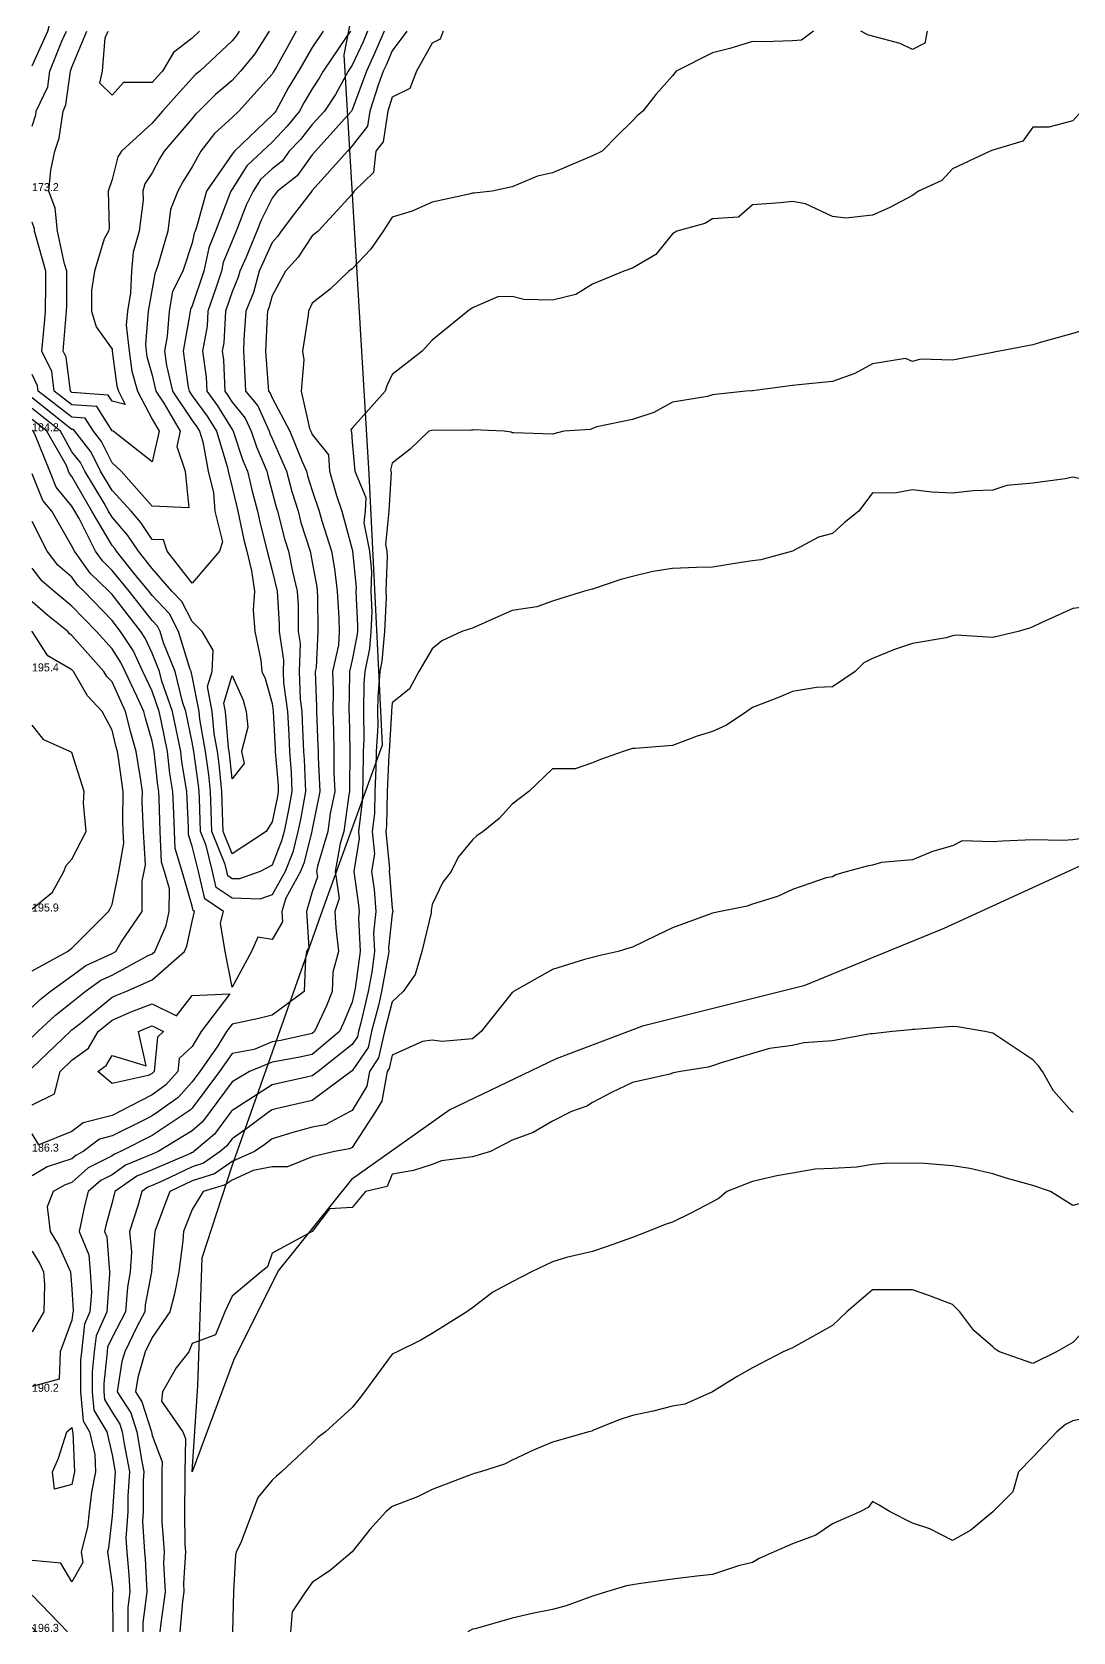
# Model space of a CAD drawing. Extents: x 0 to 495, y 0 to 595.
# Drawn here: x 0 to 130, y 0 to 199.9 of the extents above; entities that cross this region are included whole.
import ezdxf

# ---------------------------------------------------------------- set-up
doc = ezdxf.new("R2010")
doc.units = 0
for name, color, linetype in [('CONTOURS_MAJEURES', 3, 'CONTINUOUS'), ('CONTOURS_MINEURES', 8, 'CONTINUOUS'), ('PARCELLE', 4, 'CONTINUOUS'), ('POINTS_COTES', 7, 'CONTINUOUS')]:
    doc.layers.add(name, color=color, linetype=linetype)

msp = doc.modelspace()

# ---------------------------------------------------------------- linework, layer by layer
at = {"layer": 'CONTOURS_MAJEURES'}
for points in [[(39.774, 199.997), (39.347, 199.347), (36.36, 195), (35.886, 194.117), (35.003, 192.783), (33.96, 191.045), (33.399, 190.004), (31.895, 188.108), (30, 186.135), (28.81, 184.996), (26.855, 183.141), (24.997, 180.24), (24.831, 180), (24.768, 179.771), (22.928, 175.004), (22.083, 172.919), (21.451, 169.996), (20.004, 165.662), (19.781, 165.222), (19.743, 165), (19.719, 164.715), (18.87, 160.003), (19.501, 155.499), (19.622, 154.996), (20.004, 154.427), (21.874, 151.871), (23.031, 149.999), (24.388, 145.612), (24.501, 145.003), (24.997, 142.98), (25.572, 140.571), (25.72, 139.996), (26.444, 136.444), (26.823, 134.999), (27.438, 132.561), (27.781, 130.003), (27.626, 127.627), (27.843, 124.995), (28.602, 121.395), (28.729, 119.999), (29.123, 119.123), (30, 116.002), (30.142, 115.002), (30.381, 110.376), (30.394, 109.995), (30.731, 105.729), (30.768, 104.999), (30.647, 104.353), (30, 101.188), (29.255, 100.002), (24.997, 97.201), (23.869, 100.002), (23.827, 101.173), (23.729, 104.999), (23.391, 108.388), (23.165, 109.995), (22.762, 112.237), (22.521, 115.002), (21.911, 118.091), (22.487, 119.999), (22.65, 122.647), (21.252, 124.995), (20.004, 126.23), (18.719, 128.716), (17.488, 130.003), (15.001, 132.843), (13.288, 134.999), (11.967, 136.965), (9.998, 139.272), (9.566, 139.996), (8.997, 140.997), (6.6, 145.003), (6.072, 146.078), (4.995, 147.449), (3.548, 149.999), (0.002, 152.825)], [(97.6, 199.997), (96.139, 198.857), (94.998, 198.771), (91.36, 198.634), (89.995, 198.705), (87.17, 197.827), (85.003, 197.294), (80.484, 195), (80, 194.424), (77.907, 192.093), (76.287, 190.004), (75.603, 189.397), (74.996, 188.79), (73.076, 186.922), (71.214, 184.996), (70.004, 184.391), (68.951, 183.945), (65.001, 182.271), (63.125, 181.874), (59.998, 180.535), (57.501, 180), (55.253, 179.752), (55.005, 179.737), (54.62, 179.616), (50.002, 178.601), (47.5, 177.502), (44.999, 176.752), (43.878, 175.004), (42.285, 172.712), (39.996, 170.288), (39.568, 169.996), (37.253, 167.744), (35.003, 165.999), (34.54, 165), (34.493, 164.491), (33.793, 160.003), (33.941, 158.94), (33.617, 154.996), (34.668, 150.334), (34.845, 149.999), (35.003, 149.61), (37.046, 147.048), (37.164, 145.003), (38.033, 141.964), (38.698, 139.996), (39.996, 135.207), (40.038, 134.999), (40.482, 130.489), (40.461, 130.003), (40.671, 125.671), (40.639, 124.995), (40.59, 124.402), (39.996, 121.446), (39.663, 119.999), (39.676, 119.68), (39.591, 115.002), (39.607, 114.613), (39.708, 109.995), (39.652, 105.342), (39.671, 104.999), (39.588, 104.591), (38.937, 100.002), (38.496, 98.499), (37.878, 94.995), (38.382, 91.614), (37.838, 89.998), (37.971, 87.972), (38.287, 85.002), (37.566, 82.431), (37.507, 79.994), (36.771, 78.225), (35.3, 74.998), (35.003, 74.75), (31.103, 73.896), (30, 73.705), (27.759, 72.761), (24.997, 72.244), (23.439, 70.002), (20.004, 65.445), (19.795, 65.215), (19.506, 65.005), (15.001, 62.032), (11.06, 59.998), (10.309, 59.687), (9.998, 59.466), (7.034, 57.962), (4.995, 56.154), (4.129, 55.867), (2.649, 55.001), (1.888, 53.114), (2.253, 50.005), (3.315, 48.32), (4.81, 44.998), (4.995, 42.799), (5.153, 40.159), (5.142, 40.001), (5.096, 39.9), (4.995, 38.941), (3.511, 35.005), (3.414, 31.583), (0.002, 30.636)], [(20.939, 199.997), (20.004, 199.122), (17.672, 197.329), (16.302, 195), (15.686, 194.317), (15.001, 193.551), (11.449, 193.551), (9.998, 191.982), (8.479, 193.483), (8.804, 195), (9.145, 199.145), (9.496, 199.997)], [(111.816, 199.997), (111.508, 198.488), (109.997, 197.713), (108.431, 198.429), (105.005, 199.372), (104.494, 199.487), (103.533, 199.997)], [(0.002, 74.29), (0.744, 74.998), (2.944, 77.051), (4.995, 78.676), (6.655, 79.994), (8.586, 81.408), (9.998, 82.054), (14.448, 84.449), (15.001, 84.694), (15.353, 85.002), (16.768, 88.234), (17.143, 89.998), (17.161, 92.838), (16.543, 94.995), (16.178, 96.172), (16.03, 100.002), (15.893, 104.108), (15.854, 104.999), (15.733, 105.729), (15.258, 109.995), (15.001, 111.267), (14.173, 114.174), (13.964, 115.002), (13.088, 116.913), (11.625, 119.999), (11.111, 121.11), (9.998, 122.813), (8.038, 124.995), (4.995, 128.138), (3.959, 128.964), (2.735, 130.003), (1.263, 131.264), (0.002, 132.874)], [(134.627, 99.627), (129.999, 98.937), (128.862, 98.864), (124.996, 98.954), (121.224, 98.778), (120.004, 98.721), (116.192, 98.81), (115, 98.214), (112.499, 97.498), (109.997, 96.468), (106.132, 96.125), (105.005, 95.774), (104.318, 95.682), (101.821, 94.995), (100.41, 94.587), (100.002, 94.35), (99.201, 94.195), (94.998, 92.76), (93.122, 91.872), (89.995, 90.928), (89.318, 90.676), (86.001, 89.998), (85.003, 89.776), (84.669, 89.665), (80, 87.979), (77.998, 87.001), (74.996, 85.533), (74.566, 85.433), (73.213, 85.002), (70.603, 84.401), (70.004, 84.238), (69.003, 84), (65.001, 82.768), (60.133, 79.994), (60.056, 79.936), (59.998, 79.886), (56.124, 74.998), (55.005, 74.083), (51.236, 73.765), (50.002, 73.931), (48.767, 73.765), (44.999, 72.057), (44.615, 70.384), (44.357, 70.002), (43.701, 66.301), (42.919, 65.005), (39.996, 60.508), (39.663, 60.332), (37.799, 59.998), (35.003, 59.341), (31.897, 58.103), (30, 58.11), (27.634, 57.635), (24.997, 56.449), (24.146, 55.853), (21.382, 55.001), (20.004, 52.76), (19.23, 50.779), (18.939, 50.005), (18.838, 48.837), (18.337, 44.998), (17.79, 42.212), (17.233, 40.001), (15.001, 36.791), (14.123, 35.005), (13.202, 31.798), (12.932, 29.997), (13.736, 28.734), (14.919, 25.001), (15.001, 24.522), (16.241, 21.243), (16.227, 20.004), (16.216, 16.213), (16.202, 14.997), (16.216, 13.784), (16.518, 10.001), (16.42, 8.584), (16.622, 5.004), (16.078, 1.075), (15.979, -0.003)], [(4.995, 25.547), (5.041, 25.048), (5.069, 25.001), (5.091, 24.904), (5.312, 20.004), (4.995, 18.423), (2.816, 17.819), (2.549, 20.004), (3.307, 21.693), (4.348, 25.001), (4.995, 25.547)]]:
    msp.add_lwpolyline(points, dxfattribs=at)
at = {"layer": 'CONTOURS_MINEURES'}
for points in [[(0.002, 195.67), (1.967, 199.997), (2.591, 202.407), (3.85, 205.004), (4.063, 209.068), (4.06, 210.001), (3.732, 211.264), (2.609, 214.997), (1.748, 218.254), (1.274, 220.004), (1.118, 221.121), (0.613, 225.001), (0.374, 229.625), (0.403, 229.997), (0.528, 230.524), (1.759, 235.005), (2.243, 237.758), (2.178, 240.001), (1.579, 241.579), (0.09, 244.998), (0.071, 245.066), (0.002, 245.186)], [(0.002, 188.096), (0.468, 189.537), (0.537, 190.004), (1.972, 193.029), (2.235, 195), (3.731, 198.732), (4.305, 199.997)], [(29.627, 199.997), (27.856, 197.142), (26.057, 195), (24.997, 193.838), (22.937, 192.065), (20.857, 190.004), (20.412, 189.595), (20.004, 189.074), (16.521, 184.996), (15.944, 184.055), (15.001, 182.267), (14.088, 180.912), (13.861, 180), (13.885, 178.885), (13.381, 175.004), (12.618, 172.381), (12.424, 169.996), (12.311, 167.309), (11.913, 165), (11.766, 163.234), (12.15, 160.003), (12.485, 157.486), (13.174, 154.996), (15.001, 151.505), (15.875, 149.999), (15.001, 146.165), (10.145, 149.999), (9.998, 150.037), (8.083, 153.084), (4.995, 153.302), (2.789, 154.996), (2.481, 157.482), (1.22, 160.003), (1.544, 163.457), (1.675, 165), (1.71, 168.287), (1.71, 169.996), (0.423, 174.582), (0.331, 175.004), (0.299, 175.301), (0.002, 176.13)], [(33.002, 199.997), (30.523, 195.522), (30.214, 195), (30.134, 194.867), (30, 194.618), (25.855, 190.004), (24.997, 189.196), (22.813, 187.187), (21.097, 184.996), (20.004, 183.051), (18.844, 181.159), (18.233, 180), (17.305, 177.699), (16.96, 175.004), (15.727, 170.722), (15.488, 169.996), (15.324, 169.673), (15.001, 167.801), (14.519, 165), (14.171, 160.832), (14.27, 160.003), (14.356, 159.358), (15.001, 157.025), (15.487, 154.996), (16.48, 153.519), (18.522, 149.999), (18.085, 148.083), (19.151, 145.003), (19.573, 140.428), (15.001, 140.649), (11.136, 145.003), (9.998, 146.058), (8.698, 148.701), (7.678, 149.999), (6.643, 151.646), (4.995, 151.762), (0.784, 154.996), (0.698, 155.693), (0.002, 157.085)], [(36.366, 199.997), (35.003, 197.926), (33.274, 195), (32.047, 192.956), (30.456, 190.004), (30.254, 189.749), (30, 189.485), (25.312, 184.996), (25.15, 184.843), (24.997, 184.604), (21.814, 180), (20.608, 175.607), (20.375, 175.004), (20.268, 174.74), (20.004, 173.522), (18.846, 169.996), (17.553, 167.448), (17.13, 165), (16.868, 161.868), (16.532, 160.003), (16.782, 158.221), (17.554, 154.996), (20.004, 151.352), (20.576, 150.571), (20.929, 149.999), (21.344, 148.659), (22.024, 145.003), (22.681, 142.318), (22.824, 139.996), (23.795, 136.202), (23.406, 134.999), (20.004, 131.028), (16.871, 134.999), (16.442, 136.438), (15.001, 136.496), (13.594, 138.59), (12.394, 139.996), (9.998, 142.598), (8.559, 145.003), (7.385, 147.39), (5.335, 149.999), (5.204, 150.208), (4.995, 150.223), (4.036, 150.959), (0.002, 154.173)], [(39.774, 199.997), (39.347, 199.347), (36.36, 195), (35.886, 194.117), (35.003, 192.783), (33.96, 191.045), (33.399, 190.004), (31.895, 188.108), (30, 186.135), (28.81, 184.996), (26.855, 183.141), (24.997, 180.24), (24.831, 180), (24.768, 179.771), (22.928, 175.004), (22.083, 172.919), (21.451, 169.996), (20.004, 165.662), (19.781, 165.222), (19.743, 165), (19.719, 164.715), (18.87, 160.003), (19.501, 155.499), (19.622, 154.996), (20.004, 154.427), (21.874, 151.871), (23.031, 149.999), (24.388, 145.612), (24.501, 145.003), (24.997, 142.98), (25.572, 140.571), (25.72, 139.996), (26.444, 136.444), (26.823, 134.999), (27.438, 132.561), (27.781, 130.003), (27.626, 127.627), (27.843, 124.995), (28.602, 121.395), (28.729, 119.999), (29.123, 119.123), (30, 116.002), (30.142, 115.002), (30.381, 110.376), (30.394, 109.995), (30.731, 105.729), (30.768, 104.999), (30.647, 104.353), (30, 101.188), (29.255, 100.002), (24.997, 97.201), (23.869, 100.002), (23.827, 101.173), (23.729, 104.999), (23.391, 108.388), (23.165, 109.995), (22.762, 112.237), (22.521, 115.002), (21.911, 118.091), (22.487, 119.999), (22.65, 122.647), (21.252, 124.995), (20.004, 126.23), (18.719, 128.716), (17.488, 130.003), (15.001, 132.843), (13.288, 134.999), (11.967, 136.965), (9.998, 139.272), (9.566, 139.996), (8.997, 140.997), (6.6, 145.003), (6.072, 146.078), (4.995, 147.449), (3.548, 149.999), (0.002, 152.825)], [(41.921, 199.997), (41.348, 198.647), (39.996, 195.75), (39.481, 195), (37.915, 192.086), (36.538, 190.004), (35.003, 188.316), (33.535, 186.466), (32.123, 184.996), (31.234, 183.764), (30, 182.805), (28.559, 181.439), (27.638, 180), (26.761, 178.238), (25.491, 175.004), (24.997, 173.807), (23.898, 171.098), (23.66, 169.996), (22.99, 167.988), (21.984, 165), (21.88, 163.122), (21.283, 160.003), (21.766, 156.763), (21.837, 154.996), (23.172, 153.17), (24.997, 150.22), (25.097, 150.1), (25.143, 149.999), (26.347, 146.351), (26.93, 145.003), (27.523, 142.524), (28.173, 139.996), (28.482, 138.479), (29.395, 134.999), (30, 132.603), (30.638, 130.003), (30.885, 125.881), (30.891, 124.995), (31.412, 121.409), (31.358, 119.999), (31.412, 118.589), (31.923, 115.002), (32.074, 112.071), (32.147, 109.995), (32.355, 107.351), (32.476, 104.999), (32.085, 102.917), (31.489, 100.002), (31.187, 98.814), (30, 95.78), (28.49, 94.995), (25.932, 94.061), (24.997, 94.1), (24.462, 94.46), (24.339, 94.995), (24.121, 95.873), (22.458, 100.002), (22.365, 102.636), (22.305, 104.999), (22.096, 107.092), (21.688, 109.995), (20.96, 114.044), (20.876, 115.002), (20.004, 119.416), (19.867, 119.999), (19.771, 120.232), (18.321, 124.995), (17.189, 127.185), (15.001, 129.471), (14.584, 130.003), (12.763, 132.238), (10.569, 134.999), (10.34, 135.34), (9.998, 135.741), (7.459, 139.996), (4.995, 144.335), (4.695, 144.703), (4.571, 145.003), (4.29, 145.708), (1.855, 149.999), (0.002, 151.476)], [(43.98, 199.997), (42.794, 197.202), (41.766, 195), (39.996, 190.149), (39.945, 190.055), (39.911, 190.004), (39.035, 189.041), (35.421, 184.996), (35.003, 184.528), (33.105, 181.896), (30.663, 180), (30.375, 179.625), (30, 179.13), (28.628, 176.374), (28.09, 175.004), (26.746, 171.747), (25.958, 169.996), (25.754, 169.24), (24.997, 167.416), (24.183, 165), (23.965, 161.036), (23.767, 160.003), (23.927, 158.93), (24.086, 154.996), (24.471, 154.47), (24.997, 153.619), (26.646, 151.647), (27.386, 149.999), (28.034, 148.036), (29.347, 145.003), (29.473, 144.476), (30, 142.428), (30.501, 140.497), (30.656, 139.996), (31.559, 136.556), (32.058, 134.999), (32.535, 132.468), (33.139, 130.003), (33.245, 128.243), (33.268, 124.995), (33.488, 123.482), (33.355, 119.999), (33.488, 116.516), (33.703, 115.002), (33.767, 113.765), (33.899, 109.995), (33.98, 108.973), (34.183, 104.999), (33.522, 101.481), (33.22, 100.002), (32.567, 97.433), (31.613, 94.995), (30, 92.1), (28.459, 91.538), (24.997, 91.68), (23.017, 93.014), (22.563, 94.995), (21.755, 98.246), (21.048, 100.002), (20.903, 104.099), (20.88, 104.999), (20.801, 105.796), (20.211, 109.995), (20.004, 111.144), (19.224, 115.002), (18.795, 116.21), (17.901, 119.999), (16.435, 123.563), (15.999, 124.995), (15.659, 125.654), (15.001, 126.341), (12.132, 130.003), (9.998, 132.621), (8.787, 133.79), (7.929, 134.999), (5.881, 139.111), (5.353, 139.996), (4.995, 140.626), (3.031, 143.033), (2.216, 145.003), (0.374, 149.627), (0.163, 149.999), (0.002, 150.128)], [(46.836, 199.997), (44.999, 197.547), (44.24, 195.758), (43.886, 195), (43.248, 193.252), (42.188, 190.004), (41.897, 188.1), (39.996, 185.664), (39.399, 184.996), (35.003, 180.067), (34.975, 180.028), (34.939, 180), (32.798, 177.205), (31.128, 175.004), (30.682, 174.321), (30, 173.569), (28.393, 169.996), (27.671, 167.326), (26.705, 165), (26.466, 161.47), (26.4, 160.003), (26.51, 158.489), (26.688, 154.996), (28.195, 153.194), (29.63, 149.999), (29.721, 149.721), (30, 149.078), (31.808, 145.003), (32.467, 142.465), (33.228, 139.996), (33.597, 138.591), (34.748, 134.999), (35.003, 133.643), (35.573, 130.573), (35.638, 130.003), (35.682, 129.322), (35.716, 124.995), (35.49, 120.486), (35.378, 119.999), (35.559, 115.559), (35.549, 115.002), (35.722, 110.716), (35.738, 109.995), (35.729, 109.269), (35.966, 104.999), (35.003, 100.275), (34.96, 100.045), (34.951, 100.002), (33.947, 96.052), (33.534, 94.995), (31.689, 91.685), (31.208, 89.998), (31.279, 88.721), (30, 86.519), (28.209, 86.79), (27.423, 85.002), (24.997, 80.551), (24.114, 85.002), (23.547, 88.547), (23.901, 89.998), (21.572, 91.567), (20.786, 94.995), (20.004, 98.142), (19.564, 99.562), (19.547, 100.002), (19.531, 100.475), (19.334, 104.999), (18.72, 108.712), (18.577, 109.995), (18.215, 111.786), (17.565, 115.002), (16.223, 118.779), (15.935, 119.999), (15.001, 122.27), (14.138, 124.134), (13.575, 124.995), (9.998, 129.585), (9.593, 130.003), (7.255, 132.26), (5.309, 134.999), (4.995, 135.63), (2.483, 139.996), (1.367, 141.364), (0.002, 144.662)], [(51.343, 199.997), (50.995, 199.005), (50.002, 198.504), (48.046, 195), (47.179, 192.823), (44.999, 191.727), (44.437, 190.004), (43.848, 186.148), (42.949, 184.996), (42.67, 182.325), (40.252, 180), (39.996, 179.64), (35.746, 175.004), (35.003, 174.418), (33.254, 171.747), (31.668, 169.996), (30, 166.935), (29.588, 165.411), (29.417, 165), (29.375, 164.375), (29.18, 160.003), (29.506, 155.491), (29.531, 154.996), (29.744, 154.741), (30, 154.171), (32.204, 149.999), (33.713, 146.291), (34.285, 145.003), (34.433, 144.432), (35.003, 142.583), (35.877, 139.996), (36.203, 138.795), (37.4, 134.999), (37.806, 132.808), (38.128, 130.003), (38.345, 126.651), (38.358, 124.995), (38.271, 123.27), (37.521, 119.999), (37.618, 117.619), (37.57, 115.002), (37.664, 112.664), (37.723, 109.995), (37.691, 107.305), (37.819, 104.999), (37.261, 102.262), (36.94, 100.002), (35.668, 95.661), (35.55, 94.995), (35.646, 94.351), (35.003, 92.442), (34.306, 89.998), (34.56, 85.444), (34.303, 85.002), (34.184, 84.183), (33.991, 79.994), (30, 77.06), (28.344, 76.652), (24.997, 75.914), (24.299, 74.998), (23.225, 73.225), (20.986, 70.002), (20.004, 68.7), (18.241, 66.766), (15.813, 65.005), (15.001, 64.469), (13.895, 63.898), (9.998, 61.973), (8.428, 61.569), (6.391, 59.998), (5.465, 59.528), (4.995, 59.111), (1.911, 58.088), (0.002, 56.972)], [(97.6, 199.997), (96.139, 198.857), (94.998, 198.771), (91.36, 198.634), (89.995, 198.705), (87.17, 197.827), (85.003, 197.294), (80.484, 195), (80, 194.424), (77.907, 192.093), (76.287, 190.004), (75.603, 189.397), (74.996, 188.79), (73.076, 186.922), (71.214, 184.996), (70.004, 184.391), (68.951, 183.945), (65.001, 182.271), (63.125, 181.874), (59.998, 180.535), (57.501, 180), (55.253, 179.752), (55.005, 179.737), (54.62, 179.616), (50.002, 178.601), (47.5, 177.502), (44.999, 176.752), (43.878, 175.004), (42.285, 172.712), (39.996, 170.288), (39.568, 169.996), (37.253, 167.744), (35.003, 165.999), (34.54, 165), (34.493, 164.491), (33.793, 160.003), (33.941, 158.94), (33.617, 154.996), (34.668, 150.334), (34.845, 149.999), (35.003, 149.61), (37.046, 147.048), (37.164, 145.003), (38.033, 141.964), (38.698, 139.996), (39.996, 135.207), (40.038, 134.999), (40.482, 130.489), (40.461, 130.003), (40.671, 125.671), (40.639, 124.995), (40.59, 124.402), (39.996, 121.446), (39.663, 119.999), (39.676, 119.68), (39.591, 115.002), (39.607, 114.613), (39.708, 109.995), (39.652, 105.342), (39.671, 104.999), (39.588, 104.591), (38.937, 100.002), (38.496, 98.499), (37.878, 94.995), (38.382, 91.614), (37.838, 89.998), (37.971, 87.972), (38.287, 85.002), (37.566, 82.431), (37.507, 79.994), (36.771, 78.225), (35.3, 74.998), (35.003, 74.75), (31.103, 73.896), (30, 73.705), (27.759, 72.761), (24.997, 72.244), (23.439, 70.002), (20.004, 65.445), (19.795, 65.215), (19.506, 65.005), (15.001, 62.032), (11.06, 59.998), (10.309, 59.687), (9.998, 59.466), (7.034, 57.962), (4.995, 56.154), (4.129, 55.867), (2.649, 55.001), (1.888, 53.114), (2.253, 50.005), (3.315, 48.32), (4.81, 44.998), (4.995, 42.799), (5.153, 40.159), (5.142, 40.001), (5.096, 39.9), (4.995, 38.941), (3.511, 35.005), (3.414, 31.583), (0.002, 30.636)], [(25.893, 199.997), (25.55, 199.444), (24.997, 198.785), (20.949, 195), (20.441, 194.563), (20.004, 194.13), (18.046, 191.96), (16.297, 190.004), (15.001, 188.499), (11.185, 184.996), (10.708, 184.287), (9.998, 181.44), (9.528, 180), (9.657, 175.344), (9.563, 175.004), (9.03, 174.034), (7.806, 169.996), (7.423, 167.571), (7.423, 165), (8.034, 163.038), (9.998, 160.271), (10.03, 160.003), (10.615, 155.614), (10.786, 154.996), (11.649, 153.347), (9.998, 153.765), (9.523, 154.521), (4.995, 154.842), (4.794, 154.996), (4.264, 159.27), (3.897, 160.003), (3.991, 161.008), (4.331, 165), (4.338, 165.657), (4.338, 169.996), (4.08, 170.913), (3.192, 175.004), (2.879, 177.883), (2.122, 180), (2.371, 182.626), (2.855, 184.996), (3.379, 186.617), (3.876, 190.004), (4.236, 190.763), (4.802, 195), (4.995, 195.481), (6.856, 199.997)], [(20.939, 199.997), (20.004, 199.122), (17.672, 197.329), (16.302, 195), (15.686, 194.317), (15.001, 193.551), (11.449, 193.551), (9.998, 191.982), (8.479, 193.483), (8.804, 195), (9.145, 199.145), (9.496, 199.997)], [(111.816, 199.997), (111.508, 198.488), (109.997, 197.713), (108.431, 198.429), (105.005, 199.372), (104.494, 199.487), (103.533, 199.997)], [(131.081, 190.004), (129.999, 188.79), (127.021, 187.977), (124.996, 187.977), (123.748, 186.248), (120.004, 185.126), (119.67, 184.996), (115, 182.776), (113.664, 181.335), (110.729, 180), (109.997, 179.455), (107.085, 177.918), (105.005, 176.985), (101.637, 176.637), (100.002, 176.811), (96.599, 178.401), (94.998, 178.711), (93.516, 178.52), (89.995, 178.277), (88.27, 176.73), (85.003, 176.541), (84.05, 175.955), (80.555, 175.004), (80.222, 174.781), (80, 174.658), (77.921, 172.076), (74.996, 170.363), (73.927, 169.996), (70.004, 168.38), (67.912, 167.089), (65.001, 166.362), (61.443, 166.443), (59.998, 166.856), (58.195, 166.804), (55.005, 165.399), (54.449, 165), (50.002, 161.366), (48.751, 160.003), (44.999, 157.096), (44.335, 155.66), (44.12, 154.996), (39.996, 150.378), (39.819, 150.177), (39.866, 149.999), (39.924, 149.927), (39.996, 148.685), (40.311, 145.003), (41.705, 141.707), (41.599, 139.996), (41.448, 138.545), (42.176, 134.999), (42.429, 132.433), (42.325, 130.003), (42.448, 127.45), (42.332, 124.995), (42.153, 122.841), (41.582, 119.999), (41.456, 118.541), (41.4, 115.002), (41.468, 111.469), (41.373, 109.995), (41.338, 106.339), (41.273, 104.999), (41.248, 103.748), (40.795, 100.002), (40.886, 99.111), (40.195, 94.995), (40.791, 90.792), (40.852, 89.998), (40.768, 89.227), (40.98, 85.002), (40.367, 80.366), (40.298, 79.994), (39.996, 78.682), (38.913, 76.081), (38.42, 74.998), (35.003, 72.141), (33.246, 71.756), (30, 71.194), (27.171, 70.002), (24.997, 68.704), (22.271, 65.005), (21.305, 63.701), (20.004, 62.599), (15.752, 59.998), (15.001, 59.675), (11.693, 58.305), (9.998, 57.104), (8.602, 56.395), (7.029, 55.001), (6.601, 53.397), (5.874, 50.005), (7.11, 47.115), (7.262, 44.998), (7.417, 42.42), (7.244, 40.001), (6.546, 38.451), (6.181, 35.005), (6.068, 33.931), (6.039, 29.997), (6.377, 26.382), (7.203, 25.001), (7.856, 22.144), (7.952, 20.004), (7.439, 17.443), (7.147, 14.997), (6.928, 13.066), (6.156, 10.001), (6.345, 8.652), (4.995, 6.266), (3.583, 8.587), (0.002, 8.897)], [(133.112, 163.112), (129.999, 162.224), (126.108, 161.114), (124.996, 160.809), (120.836, 160.003), (120.138, 159.868), (120.004, 159.852), (119.807, 159.807), (115, 158.891), (110.981, 159.018), (109.997, 158.725), (109.103, 159.106), (105.005, 158.438), (102.786, 157.217), (100.002, 156.206), (95.792, 155.79), (94.998, 155.711), (94.367, 155.628), (89.995, 155.051), (89.929, 155.062), (89.163, 154.996), (85.003, 154.558), (84.361, 154.355), (80, 153.614), (77.669, 152.327), (74.996, 151.453), (70.571, 150.567), (70.004, 150.333), (69.779, 150.225), (66.43, 149.999), (65.001, 149.615), (60.198, 149.8), (59.998, 149.821), (59.87, 149.871), (58.999, 149.999), (55.17, 150.165), (55.005, 150.139), (54.881, 150.124), (50.002, 150.093), (49.923, 150.078), (49.573, 149.999), (47.254, 147.748), (44.999, 146.002), (44.802, 145.2), (44.818, 145.003), (44.872, 144.876), (44.568, 139.996), (44.138, 135.859), (44.315, 134.999), (44.376, 134.377), (44.188, 130.003), (44.226, 129.229), (44.025, 124.995), (43.717, 121.279), (43.459, 119.999), (43.184, 116.815), (43.155, 115.002), (43.19, 113.193), (42.985, 109.995), (42.965, 107.964), (42.822, 104.999), (42.767, 102.231), (42.497, 100.002), (42.781, 97.214), (42.409, 94.995), (42.73, 92.729), (42.941, 89.998), (42.653, 87.345), (42.77, 85.002), (42.43, 82.431), (41.98, 79.994), (41.077, 76.078), (40.8, 74.998), (40.65, 74.345), (39.996, 73.376), (35.746, 70.002), (35.003, 69.453), (34.283, 69.282), (30, 68.357), (25.351, 65.359), (24.997, 65.148), (24.892, 65.005), (22.809, 62.192), (20.218, 59.998), (20.092, 59.91), (20.004, 59.883), (19.781, 59.775), (15.001, 57.72), (13.077, 56.923), (10.365, 55.001), (9.998, 53.627), (9.234, 50.768), (9.071, 50.005), (9.349, 49.355), (9.662, 44.998), (9.681, 44.681), (9.346, 40.001), (7.997, 37.003), (7.785, 35.005), (7.518, 32.479), (7.5, 29.997), (7.713, 27.716), (9.337, 25.001), (9.998, 22.106), (10.4, 20.004), (10.036, 15.036), (10.036, 14.997), (9.998, 14.485), (9.541, 10.457), (9.426, 10.001), (9.998, 5.934), (10.079, 5.085), (10.083, 5.004), (10.074, 4.928), (10.101, -0.003)], [(130.952, 144.049), (129.999, 144.275), (129.068, 144.071), (124.996, 143.501), (121.76, 143.241), (120.004, 142.625), (117.566, 142.564), (115, 142.272), (112.39, 142.39), (109.997, 142.683), (107.756, 142.244), (105.005, 142.299), (103.261, 139.996), (101.445, 138.554), (100.002, 137.241), (98.233, 136.766), (94.998, 134.999), (91.041, 133.954), (89.995, 133.79), (88.595, 133.598), (85.003, 133.011), (82.991, 132.99), (80, 132.844), (77.54, 132.459), (74.996, 131.844), (73.54, 131.46), (70.004, 130.28), (69.003, 130.003), (65.936, 129.067), (65.001, 128.751), (63.076, 128.077), (59.998, 127.622), (58.182, 126.816), (55.005, 125.406), (53.688, 124.995), (51.189, 123.81), (50.002, 122.809), (48.334, 119.999), (47.169, 117.832), (44.999, 116.089), (44.912, 115.089), (44.911, 115.002), (44.913, 114.916), (44.596, 109.995), (44.592, 109.589), (44.371, 104.999), (44.285, 100.715), (44.199, 100.002), (44.677, 95.317), (44.622, 94.995), (44.669, 94.666), (44.999, 90.403), (45.071, 89.998), (44.999, 89.71), (44.537, 85.463), (44.56, 85.002), (44.493, 84.496), (43.662, 79.994), (43.262, 78.26), (42.424, 74.998), (41.972, 73.025), (39.996, 70.1), (39.872, 70.002), (35.003, 66.407), (30.28, 65.285), (30, 65.225), (29.66, 65.005), (27.002, 62.998), (24.997, 61.608), (24.313, 60.684), (23.502, 59.998), (21.443, 58.558), (20.004, 58.114), (16.342, 56.341), (15.001, 55.764), (14.461, 55.54), (13.7, 55.001), (13.227, 53.23), (12.191, 50.005), (12.429, 47.431), (12.275, 44.998), (11.919, 43.079), (11.666, 40.001), (9.998, 36.779), (9.447, 35.555), (9.389, 35.005), (8.968, 31.028), (8.961, 29.997), (9.049, 29.05), (9.998, 27.463), (10.957, 25.958), (11.26, 25.001), (11.522, 23.479), (12.187, 20.004), (11.964, 16.965), (11.961, 14.997), (11.714, 11.714), (11.828, 10.001), (12.105, 7.108), (12.212, 5.004), (11.965, 3.035), (11.982, -0.003)], [(0.002, 70.461), (4.754, 74.998), (4.879, 75.114), (4.995, 75.206), (6.012, 76.014), (9.998, 79.316), (10.47, 79.523), (11.714, 79.994), (15.001, 81.453), (19.059, 85.002), (19.347, 85.659), (20.004, 88.749), (20.31, 89.998), (20.127, 90.121), (20.004, 90.657), (18.762, 94.995), (17.871, 97.867), (17.788, 100.002), (17.712, 102.291), (17.594, 104.999), (17.226, 107.221), (16.918, 109.995), (16.135, 113.868), (15.906, 115.002), (15.001, 117.547), (13.839, 119.999), (12.624, 122.622), (11.074, 124.995), (9.998, 126.376), (6.475, 130.003), (5.723, 130.73), (4.995, 131.754), (3.248, 133.251), (1.879, 134.999), (0.002, 138.729)], [(0.002, 74.29), (0.744, 74.998), (2.944, 77.051), (4.995, 78.676), (6.655, 79.994), (8.586, 81.408), (9.998, 82.054), (14.448, 84.449), (15.001, 84.694), (15.353, 85.002), (16.768, 88.234), (17.143, 89.998), (17.161, 92.838), (16.543, 94.995), (16.178, 96.172), (16.03, 100.002), (15.893, 104.108), (15.854, 104.999), (15.733, 105.729), (15.258, 109.995), (15.001, 111.267), (14.173, 114.174), (13.964, 115.002), (13.088, 116.913), (11.625, 119.999), (11.111, 121.11), (9.998, 122.813), (8.038, 124.995), (4.995, 128.138), (3.959, 128.964), (2.735, 130.003), (1.263, 131.264), (0.002, 132.874)], [(0.002, 78.048), (1.009, 78.987), (2.28, 79.994), (4.995, 81.978), (6.739, 83.256), (9.998, 84.746), (10.473, 85.002), (11.157, 86.16), (13.75, 89.998), (13.78, 93.776), (14.029, 94.995), (14.178, 95.818), (13.944, 100.002), (13.762, 103.762), (13.783, 104.999), (13.587, 106.41), (13.026, 109.995), (12.354, 112.353), (11.685, 115.002), (9.998, 118.681), (9.354, 119.356), (8.99, 119.999), (4.995, 124.502), (4.682, 124.682), (4.482, 124.995), (1.985, 126.984), (0.002, 128.669)], [(133.227, 128.226), (129.999, 127.857), (126.049, 126.05), (124.996, 125.568), (124.597, 125.396), (123.181, 124.995), (120.004, 124.218), (115.477, 124.519), (115, 124.455), (114.2, 124.196), (109.997, 123.496), (107.751, 122.747), (105.005, 121.615), (103.926, 121.077), (102.803, 119.999), (100.002, 118.056), (98, 118), (94.998, 117.501), (93.247, 116.751), (89.995, 115.467), (89.307, 115.002), (86.736, 113.264), (85.003, 112.499), (83.078, 111.921), (80, 110.741), (75.345, 110.344), (74.996, 110.353), (73.844, 109.995), (71.023, 108.975), (70.004, 108.567), (67.829, 107.823), (65.001, 107.823), (62.044, 104.999), (59.998, 103.393), (58.362, 101.639), (56.349, 100.002), (55.56, 99.446), (55.005, 98.971), (53.228, 96.774), (52.356, 94.995), (51.336, 93.662), (50.002, 90.86), (49.856, 90.144), (49.882, 89.998), (49.842, 89.838), (48.684, 85.002), (47.882, 82.116), (46.348, 79.994), (44.999, 78.698), (44.048, 74.998), (43.294, 71.705), (42.143, 70.002), (41.82, 68.18), (39.996, 65.155), (39.733, 65.005), (36.637, 63.366), (35.003, 63.074), (32.599, 62.404), (30, 61.594), (29.091, 60.907), (27.779, 59.998), (24.997, 58.746), (22.794, 57.205), (20.004, 56.346), (17.229, 55.001), (16.603, 53.401), (15.326, 50.005), (15.001, 46.249), (14.922, 44.998), (14.152, 40.849), (14.083, 40.001), (13.1, 38.102), (11.577, 35.005), (11.224, 33.778), (10.657, 29.997), (12.347, 27.346), (13.089, 25.001), (13.731, 21.273), (13.974, 20.004), (13.893, 18.895), (13.885, 14.997), (13.795, 13.792), (14.047, 10.001), (14.13, 9.131), (14.341, 5.004), (13.857, 1.142), (13.863, -0.003)], [(0.002, 82.593), (4.446, 85.002), (4.995, 85.431), (9.568, 89.998), (9.707, 90.289), (9.998, 90.857), (10.842, 94.995), (11.481, 98.518), (11.398, 100.002), (11.334, 101.336), (11.395, 104.999), (10.816, 109.178), (10.688, 109.995), (10.535, 110.532), (9.998, 112.657), (8.765, 115.002), (6.926, 116.931), (5.185, 119.999), (4.995, 120.213), (1.961, 121.959), (0.025, 124.995), (0.012, 125.005), (0.002, 125.014)], [(24.997, 119.468), (26.381, 116.385), (26.77, 115.002), (26.971, 113.027), (26.18, 109.995), (26.517, 108.477), (24.997, 106.569), (24.686, 109.684), (24.642, 109.995), (24.564, 110.429), (24.166, 115.002), (23.961, 116.039), (24.997, 119.468)], [(0.002, 90.317), (2.572, 92.424), (3.996, 94.995), (4.263, 95.729), (4.995, 96.546), (6.758, 100.002), (6.452, 103.543), (6.537, 104.999), (4.995, 109.864), (4.717, 109.995), (1.466, 111.463), (0.002, 113.269)], [(134.627, 99.627), (129.999, 98.937), (128.862, 98.864), (124.996, 98.954), (121.224, 98.778), (120.004, 98.721), (116.192, 98.81), (115, 98.214), (112.499, 97.498), (109.997, 96.468), (106.132, 96.125), (105.005, 95.774), (104.318, 95.682), (101.821, 94.995), (100.41, 94.587), (100.002, 94.35), (99.201, 94.195), (94.998, 92.76), (93.122, 91.872), (89.995, 90.928), (89.318, 90.676), (86.001, 89.998), (85.003, 89.776), (84.669, 89.665), (80, 87.979), (77.998, 87.001), (74.996, 85.533), (74.566, 85.433), (73.213, 85.002), (70.603, 84.401), (70.004, 84.238), (69.003, 84), (65.001, 82.768), (60.133, 79.994), (60.056, 79.936), (59.998, 79.886), (56.124, 74.998), (55.005, 74.083), (51.236, 73.765), (50.002, 73.931), (48.767, 73.765), (44.999, 72.057), (44.615, 70.384), (44.357, 70.002), (43.701, 66.301), (42.919, 65.005), (39.996, 60.508), (39.663, 60.332), (37.799, 59.998), (35.003, 59.341), (31.897, 58.103), (30, 58.11), (27.634, 57.635), (24.997, 56.449), (24.146, 55.853), (21.382, 55.001), (20.004, 52.76), (19.23, 50.779), (18.939, 50.005), (18.838, 48.837), (18.337, 44.998), (17.79, 42.212), (17.233, 40.001), (15.001, 36.791), (14.123, 35.005), (13.202, 31.798), (12.932, 29.997), (13.736, 28.734), (14.919, 25.001), (15.001, 24.522), (16.241, 21.243), (16.227, 20.004), (16.216, 16.213), (16.202, 14.997), (16.216, 13.784), (16.518, 10.001), (16.42, 8.584), (16.622, 5.004), (16.078, 1.075), (15.979, -0.003)], [(0.002, 65.834), (2.792, 67.21), (3.517, 70.002), (4.995, 71.413), (7.057, 72.938), (8.272, 74.998), (9.998, 76.428), (12.479, 77.516), (15.001, 78.472), (18.042, 76.958), (20.004, 79.489), (24.73, 79.728), (21.13, 74.998), (20.004, 73.141), (18.386, 71.618), (18.223, 70.002), (16.687, 68.318), (15.001, 67.095), (10.978, 65.005), (9.998, 64.521), (6.403, 63.596), (4.995, 62.51), (0.839, 60.837), (0.002, 62.223)], [(9.998, 72.012), (14.28, 70.721), (13.322, 74.998), (14.489, 75.51), (15.001, 75.704), (16.419, 74.998), (15.689, 74.311), (15.254, 70.002), (15.133, 69.87), (15.001, 69.774), (14.526, 69.527), (9.998, 68.524), (8.244, 70.002), (9.252, 70.747), (9.998, 72.012)], [(130.072, 64.933), (129.999, 64.914), (129.895, 65.005), (127.58, 67.586), (126.204, 70.002), (125.726, 70.73), (124.996, 71.459), (120.628, 74.374), (120.004, 74.802), (119.003, 74.998), (115.589, 75.586), (115, 75.623), (110.252, 75.252), (109.997, 75.24), (109.789, 75.206), (107.501, 74.998), (105.005, 74.735), (104.741, 74.735), (100.002, 73.856), (96.399, 73.599), (94.998, 73.249), (92.129, 72.867), (89.995, 72.264), (86.082, 71.082), (85.003, 70.703), (84.454, 70.549), (81, 70.002), (80.142, 69.859), (80, 69.793), (79.677, 69.679), (74.996, 68.628), (72.381, 67.384), (70.004, 66.116), (69.319, 65.69), (67.371, 65.005), (65.001, 63.819), (62.622, 62.378), (59.998, 61.444), (57.293, 59.998), (55.005, 59.366), (51.164, 58.837), (50.002, 58.379), (47.653, 57.653), (44.999, 57.203), (44.361, 55.638), (41.663, 55.001), (39.996, 53.033), (37.143, 52.86), (35.003, 50.005), (30, 47.309), (29.411, 45.587), (28.635, 44.998), (24.997, 41.923), (24.105, 40.001), (22.911, 37.092), (20.004, 36.038), (19.584, 35.005), (18.003, 33.002), (16.288, 29.997), (16.186, 28.814), (18.839, 25.001), (19.158, 24.156), (19.11, 20.004), (19.108, 19.107), (19.061, 14.997), (19.108, 10.896), (19.179, 10.001), (18.909, 6.098), (18.971, 5.004), (18.805, 3.803), (18.456, -0.003)], [(134.425, 54.425), (129.999, 53.288), (127.207, 55.001), (124.996, 55.755), (121.678, 56.677), (120.004, 57.231), (117.129, 57.872), (115, 58.213), (111.469, 58.528), (109.997, 58.557), (106.479, 58.523), (105.005, 58.401), (103.041, 58.037), (100.002, 57.891), (97.813, 57.812), (94.998, 57.296), (93.023, 56.974), (89.995, 56.25), (86.806, 55.001), (85.835, 54.169), (85.003, 53.728), (82.293, 52.295), (80, 51.174), (79.097, 50.906), (76.942, 50.005), (74.996, 49.275), (71.847, 48.156), (70.004, 47.501), (66.759, 46.757), (65.001, 46.249), (62.399, 44.998), (59.998, 43.748), (57.569, 42.432), (55.005, 40.477), (54.315, 40.001), (50.002, 37.286), (48.582, 36.423), (45.624, 35.005), (44.999, 34.71), (41.518, 29.997), (40.864, 29.13), (39.996, 28.018), (36.667, 25.001), (35.71, 24.293), (35.003, 23.573), (31.155, 20.004), (30.556, 19.448), (30, 18.95), (28.199, 16.8), (27.553, 14.997), (26.05, 11.052), (25.506, 10.001), (25.414, 9.584), (25.179, 5.004), (25.034, 0.034), (25.032, -0.003)], [(0.002, 47.576), (0.998, 45.997), (1.448, 44.998), (1.581, 43.418), (1.491, 40.001), (0.002, 37.471)], [(133.686, 40.001), (129.999, 36.168), (127.974, 35.005), (124.996, 33.549), (120.836, 35.005), (120.304, 35.306), (120.004, 35.6), (117.63, 37.631), (115.89, 40.001), (115, 40.889), (112.015, 42.016), (109.997, 42.717), (107.284, 42.717), (105.005, 42.717), (101.798, 40.001), (100.877, 39.127), (100.002, 38.295), (97.891, 37.113), (94.998, 35.492), (93.821, 35.005), (89.995, 32.97), (88.098, 31.9), (85.003, 29.997), (81.556, 28.443), (80, 28.204), (77.584, 27.585), (74.996, 27.026), (73.468, 26.53), (70.004, 25.144), (69.916, 25.088), (69.549, 25.001), (65.001, 23.686), (62.727, 22.73), (59.998, 21.432), (59.031, 20.971), (56.004, 20.004), (55.232, 19.777), (55.005, 19.704), (54.55, 19.549), (50.002, 17.779), (48.149, 16.852), (44.999, 15.676), (44.638, 15.358), (44.214, 14.997), (42.191, 12.805), (39.996, 10.001), (37.281, 7.721), (35.003, 6.151), (34.149, 5.004), (32.483, 2.519), (32.285, -0.003)], [(133.046, 26.954), (129.999, 26.384), (129.087, 25.912), (128.011, 25.001), (124.996, 21.827), (123.222, 20.004), (122.5, 17.501), (120.004, 14.997), (117.275, 12.726), (115, 11.428), (112.141, 12.856), (109.997, 13.592), (107.189, 14.997), (105.837, 15.832), (105.005, 16.295), (104.466, 15.536), (103.413, 14.997), (100.002, 13.498), (97.917, 12.082), (94.998, 10.983), (92.689, 10.001), (90.839, 9.158), (89.995, 8.681), (88.248, 8.252), (85.003, 7.169), (83.061, 6.943), (80, 6.586), (76.055, 6.061), (74.996, 5.891), (74.244, 5.757), (71.766, 5.004), (70.438, 4.569), (70.004, 4.458), (66.735, 3.268), (65.001, 2.797), (62.675, 2.324), (59.998, 1.723), (55.37, 0.363), (55.005, 0.323), (54.428, -0.003)], [(4.995, 25.547), (5.041, 25.048), (5.069, 25.001), (5.091, 24.904), (5.312, 20.004), (4.995, 18.423), (2.816, 17.819), (2.549, 20.004), (3.307, 21.693), (4.348, 25.001), (4.995, 25.547)], [(4.427, -0.003), (0.002, 4.597)], [(0.511, -0.003), (0.002, 0.526)]]:
    msp.add_lwpolyline(points, dxfattribs=at)
at = {"layer": 'PARCELLE'}
msp.add_lwpolyline([(278.911, 124.034), (268.747, 115.826), (255.273, 104.14), (234.695, 86.789), (152.312, 96.923), (137.029, 98.508), (113.918, 87.882), (96.402, 80.714), (76.267, 75.676), (65.456, 71.6), (52.207, 65.216), (39.918, 56.518), (30.746, 45.116), (25.165, 33.914), (20, 20), (20.719, 30.733), (21.262, 46.713), (24.945, 58.1), (36.554, 90.841), (43.778, 110.81), (42.11, 144.659), (38.985, 197.021), (49.689, 252.006)], dxfattribs=at)

# ---------------------------------------------------------------- texts
at = {"layer": 'POINTS_COTES'}
for s, p in [('173.2', (0.002, 180)), ('184.2', (0.002, 149.999)), ('195.4', (0.002, 119.999)), ('195.9', (0.002, 89.998)), ('186.3', (0.002, 59.998)), ('190.2', (0.002, 29.997)), ('196.3', (0.002, -0.003))]:
    msp.add_text(s, height=1, dxfattribs=at).set_placement(p)

doc.saveas('drawing.dxf')
